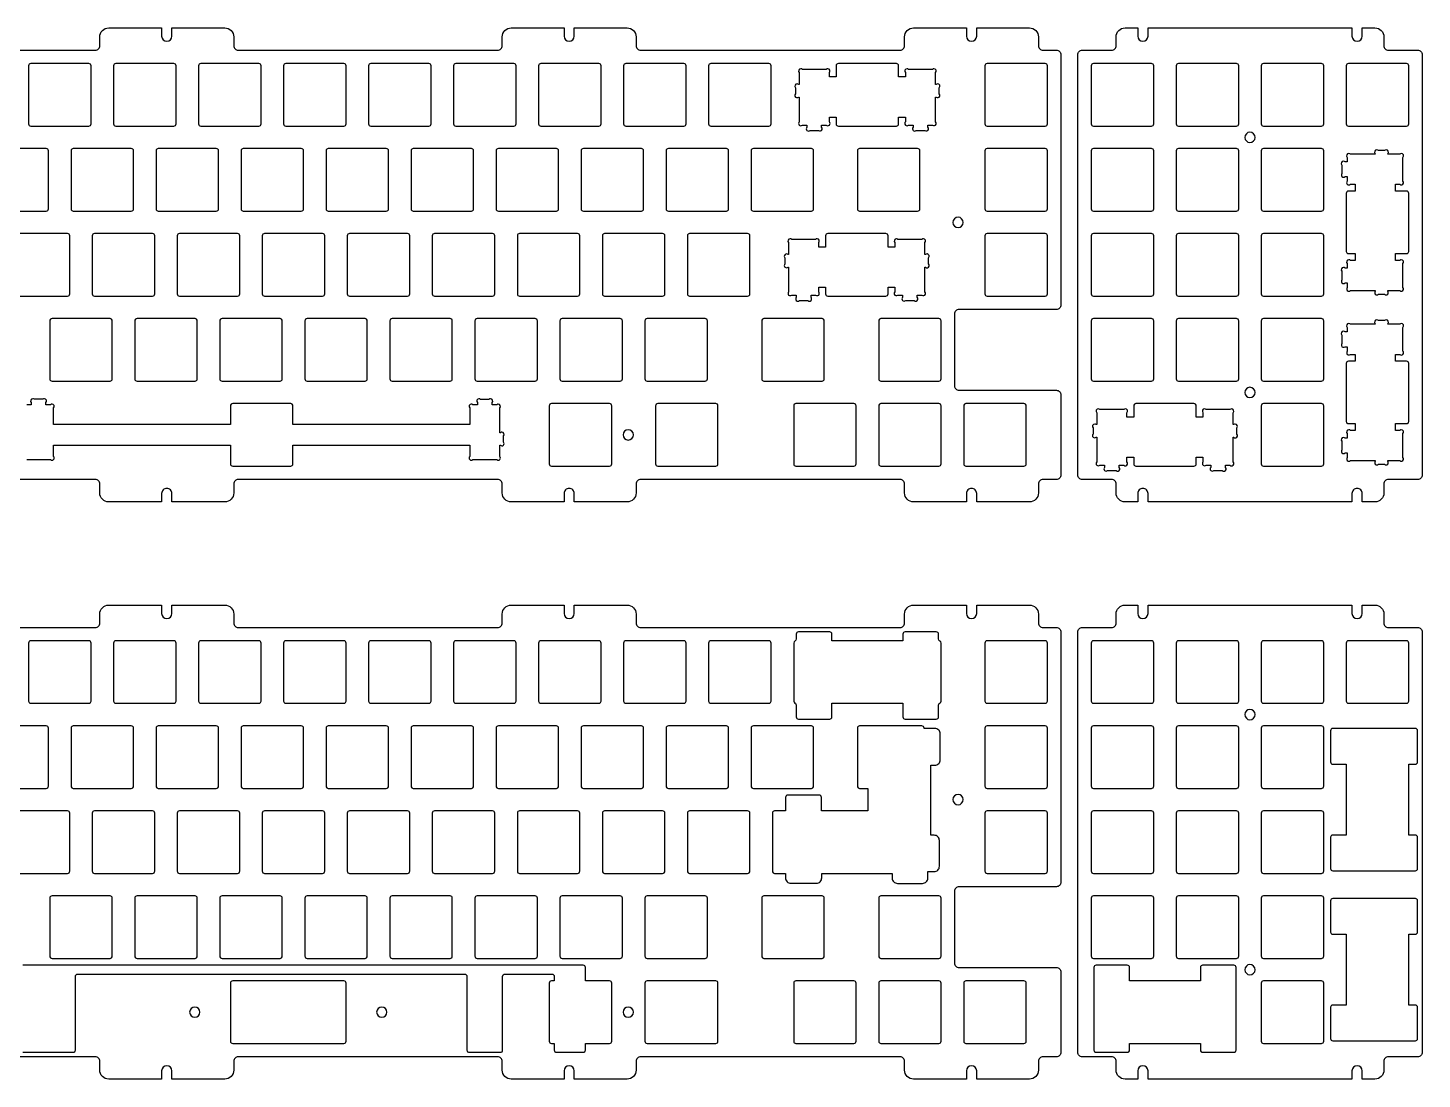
# Model space of a CAD drawing. Header units: millimetres. Extents: x 213 to 733, y 131 to 650.
# Drawn here: x 420.2 to 732.6, y 414.8 to 650.3 of the extents above; entities that cross this region are included whole.
import ezdxf

# ---------------------------------------------------------------- set-up
doc = ezdxf.new("R2010")
doc.units = ezdxf.units.MM

msp = doc.modelspace()

# ---------------------------------------------------------------- linework, layer by layer
at = {"color": 7, "linetype": 'Continuous', "lineweight": 25}
for points in [[(377.11, 645.34), (435.28, 645.34, 0.414214), (436.28, 646.34), (436.28, 648.34, -0.414214), (438.28, 650.34), (450.13, 650.34), (450.13, 648.49, 1), (452.43, 648.49), (452.43, 650.34), (464.28, 650.34, -0.414214), (466.28, 648.34), (466.28, 646.34, 0.414214), (467.28, 645.34), (525.45, 645.34, 0.414214), (526.45, 646.34), (526.45, 648.34, -0.414214), (528.45, 650.34), (540.3, 650.34), (540.3, 648.49, 1), (542.6, 648.49), (542.6, 650.34), (554.45, 650.34, -0.414214), (556.45, 648.34), (556.45, 646.34, 0.414214), (557.45, 645.34), (615.62, 645.34, 0.414214), (616.62, 646.34), (616.62, 648.34, -0.414214), (618.62, 650.34), (630.47, 650.34), (630.47, 648.49, 1), (632.77, 648.49), (632.77, 650.34), (644.62, 650.34, -0.414214), (646.62, 648.34), (646.62, 646.34, 0.414214), (647.62, 645.34), (650.62, 645.34, -0.414214), (651.62, 644.34), (651.62, 588.24, -0.414214), (650.62, 587.24), (628.81, 587.24, 0.414214), (627.81, 586.24), (627.81, 570.14, 0.414214), (628.81, 569.14), (650.62, 569.14, -0.414214), (651.62, 568.14), (651.62, 550.14, -0.414214), (650.62, 549.14), (647.62, 549.14, 0.414214), (646.62, 548.14), (646.62, 546.14, -0.414214), (644.62, 544.14), (632.77, 544.14), (632.77, 545.99, 0.414214), (631.62, 547.14, 0.414214), (630.47, 545.99), (630.47, 544.14), (618.62, 544.14, -0.414214), (616.62, 546.14), (616.62, 548.14, 0.414214), (615.62, 549.14), (557.45, 549.14, 0.414214), (556.45, 548.14), (556.45, 546.14, -0.414214), (554.45, 544.14), (542.6, 544.14), (542.6, 545.99, 0.414214), (541.45, 547.14, 0.414214), (540.3, 545.99), (540.3, 544.14), (528.45, 544.14, -0.414214), (526.45, 546.14), (526.45, 548.14, 0.414214), (525.45, 549.14), (467.28, 549.14, 0.414214), (466.28, 548.14), (466.28, 546.14, -0.414214), (464.28, 544.14), (452.43, 544.14), (452.43, 545.99, 0.414214), (451.28, 547.14, 0.414214), (450.13, 545.99), (450.13, 544.14), (438.28, 544.14, -0.414214), (436.28, 546.14), (436.28, 548.14, 0.414214), (435.28, 549.14), (377.11, 549.14, 0.414214)], [(726.58, 598.24), (726.58, 599.76), (729.08, 599.76, 0.414214), (729.58, 600.26), (729.58, 613.26, 0.414214), (729.08, 613.76), (726.58, 613.76), (726.58, 615.29), (727.56, 615.29, 1), (728.27, 615.99), (728.27, 621.33, 0.668179), (727.92, 622.18, 0.198912), (727.56, 622.04), (724.88, 622.04), (724.88, 622.15, 0.668179), (724.53, 623.01, 0.198912), (724.17, 622.86), (722.79, 622.86, 0.198912), (722.43, 623.01, 0.668179), (722.08, 622.15), (722.08, 622.04), (716.52, 622.04, 0.198912), (716.16, 622.18, 0.668179), (715.81, 621.33), (715.81, 620.31), (715.32, 620.31, 0.198912), (714.97, 620.46, 0.668179), (714.61, 619.6), (714.61, 617.72)], [(714.61, 617.72, 1.000141), (715.32, 617.01), (715.81, 617.01), (715.81, 615.99, 1), (716.52, 615.29), (717.58, 615.29), (717.58, 613.76), (716.08, 613.76, 0.414214), (715.58, 613.26), (715.58, 600.26, 0.414214), (716.08, 599.76), (717.58, 599.76), (717.58, 598.24), (716.52, 598.24, 0.198912), (716.16, 598.38, 0.668179), (715.81, 597.53), (715.81, 596.51), (715.32, 596.51, 0.198912), (714.97, 596.66, 0.668179), (714.61, 595.81), (714.61, 593.92, 1.000141), (715.32, 593.21), (715.81, 593.21), (715.81, 592.19, 1.000141), (716.52, 591.49), (722.08, 591.49), (722.08, 591.37, 1.000099), (722.79, 590.66), (724.17, 590.66, 1.000099), (724.88, 591.37), (724.88, 591.49), (727.56, 591.49, 1.000141), (728.27, 592.19), (728.27, 597.53, 0.668179), (727.92, 598.38, 0.198912), (727.56, 598.24), (726.58, 598.24)], [(722.79, 584.76, 0.198912), (722.43, 584.91, 0.668179), (722.08, 584.05), (722.08, 583.94), (716.52, 583.94, 0.198912), (716.16, 584.08, 0.668179), (715.81, 583.23), (715.81, 582.21), (715.32, 582.21, 0.198912), (714.97, 582.36, 0.668179), (714.61, 581.5), (714.61, 579.62)], [(714.61, 579.62, 1.000141), (715.32, 578.91), (715.81, 578.91), (715.81, 577.89, 1), (716.52, 577.19), (717.58, 577.19), (717.58, 575.66), (716.08, 575.66, 0.414214), (715.58, 575.16), (715.58, 562.16, 0.414214), (716.08, 561.66), (717.58, 561.66), (717.58, 560.14), (716.52, 560.14, 0.198912), (716.16, 560.28, 0.668179), (715.81, 559.43), (715.81, 558.41), (715.32, 558.41, 0.198912), (714.97, 558.56, 0.668179), (714.61, 557.71), (714.61, 555.82, 1.000141), (715.32, 555.11), (715.81, 555.11), (715.81, 554.09, 1.000141), (716.52, 553.39), (722.08, 553.39), (722.08, 553.27, 1.000099), (722.79, 552.56), (724.17, 552.56, 1.000099), (724.88, 553.27), (724.88, 553.39), (727.56, 553.39, 1.000141), (728.27, 554.09), (728.27, 559.43, 0.668179), (727.92, 560.28, 0.198912), (727.56, 560.14), (726.58, 560.14), (726.58, 561.66), (729.08, 561.66, 0.414214), (729.58, 562.16), (729.58, 575.16, 0.414214), (729.08, 575.66), (726.58, 575.66), (726.58, 577.19), (727.56, 577.19, 1), (728.27, 577.89), (728.27, 583.23, 0.668179), (727.92, 584.08, 0.198912), (727.56, 583.94), (724.88, 583.94), (724.88, 584.05, 0.668179), (724.53, 584.91, 0.198912), (724.17, 584.76), (722.79, 584.76)], [(419.89, 553.61), (425.23, 553.61, 1), (425.93, 554.31), (425.93, 556.84), (465.55, 556.84), (465.55, 552.64, 0.414214), (466.05, 552.14), (479.05, 552.14, 0.414214), (479.55, 552.64), (479.55, 556.84), (519.17, 556.84), (519.17, 554.31, 1), (519.87, 553.61), (525.21, 553.61, 1), (525.91, 554.31), (525.91, 556.84), (526.03, 556.84, 1), (526.74, 557.54), (526.74, 558.93, 0.668179), (526.39, 559.78, 0.198912), (526.03, 559.64), (525.91, 559.64), (525.91, 565.2, 0.668179), (525.56, 566.05, 0.198912), (525.21, 565.91), (524.19, 565.91), (524.19, 566.4, 0.668179), (523.84, 567.25, 0.198912), (523.48, 567.1), (521.6, 567.1, 0.198912), (521.24, 567.25, 0.668281), (520.89, 566.4), (520.89, 565.91), (519.87, 565.91, 0.198912), (519.52, 566.05, 0.668179), (519.17, 565.2), (519.17, 561.44), (479.55, 561.44), (479.55, 565.64, 0.414214), (479.05, 566.14), (466.05, 566.14, 0.414214), (465.55, 565.64), (465.55, 561.44), (425.93, 561.44), (425.93, 565.2, 0.668179), (425.58, 566.05, 0.198912), (425.23, 565.91), (424.21, 565.91), (424.21, 566.4, 0.668179), (423.86, 567.25, 0.198912), (423.5, 567.11), (421.62, 567.11, 0.198912), (421.26, 567.25, 0.668281), (420.91, 566.4), (420.91, 565.91), (419.89, 565.91, 0.198912)]]:
    msp.add_lwpolyline(points, format="xyb", dxfattribs=at)
for points in [[(731.58, 645.34, -0.414214), (732.58, 644.34), (732.58, 550.14, -0.414214), (731.58, 549.14), (725.01, 549.14, 0.414214), (724.01, 548.14), (724.01, 546.14, -0.414214), (722.01, 544.14), (719.16, 544.14), (719.16, 545.99, 0.414214), (718.01, 547.14, 0.414214), (716.86, 545.99), (716.86, 544.14), (671.16, 544.14), (671.16, 545.99, 0.414214), (670.01, 547.14, 0.414214), (668.86, 545.99), (668.86, 544.14), (666.01, 544.14, -0.414214), (664.01, 546.14), (664.01, 548.14, 0.414214), (663.01, 549.14), (656.43, 549.14, -0.414214), (655.43, 550.14), (655.43, 644.34, -0.414214), (656.43, 645.34), (663.01, 645.34, 0.414214), (664.01, 646.34), (664.01, 648.34, -0.414214), (666.01, 650.34), (668.86, 650.34), (668.86, 648.49, 1), (671.16, 648.49), (671.16, 650.34), (716.86, 650.34), (716.86, 648.49, 1), (719.16, 648.49), (719.16, 650.34), (722.01, 650.34, -0.414214), (724.01, 648.34), (724.01, 646.34, 0.414214), (725.01, 645.34)], [(420.81, 628.34), (433.81, 628.34, 0.414214), (434.31, 628.84), (434.31, 641.84, 0.414214), (433.81, 642.34), (420.81, 642.34, 0.414214), (420.31, 641.84), (420.31, 628.84, 0.414214)], [(439.86, 628.34), (452.86, 628.34, 0.414214), (453.36, 628.84), (453.36, 641.84, 0.414214), (452.86, 642.34), (439.86, 642.34, 0.414214), (439.36, 641.84), (439.36, 628.84, 0.414214)], [(458.91, 628.34), (471.91, 628.34, 0.414214), (472.41, 628.84), (472.41, 641.84, 0.414214), (471.91, 642.34), (458.91, 642.34, 0.414214), (458.41, 641.84), (458.41, 628.84, 0.414214)], [(477.96, 628.34), (490.96, 628.34, 0.414214), (491.46, 628.84), (491.46, 641.84, 0.414214), (490.96, 642.34), (477.96, 642.34, 0.414214), (477.46, 641.84), (477.46, 628.84, 0.414214)], [(497.01, 628.34), (510.01, 628.34, 0.414214), (510.51, 628.84), (510.51, 641.84, 0.414214), (510.01, 642.34), (497.01, 642.34, 0.414214), (496.51, 641.84), (496.51, 628.84, 0.414214)], [(516.06, 628.34), (529.06, 628.34, 0.414214), (529.56, 628.84), (529.56, 641.84, 0.414214), (529.06, 642.34), (516.06, 642.34, 0.414214), (515.56, 641.84), (515.56, 628.84, 0.414214)], [(535.11, 628.34), (548.11, 628.34, 0.414214), (548.61, 628.84), (548.61, 641.84, 0.414214), (548.11, 642.34), (535.11, 642.34, 0.414214), (534.61, 641.84), (534.61, 628.84, 0.414214)], [(554.16, 628.34), (567.16, 628.34, 0.414214), (567.66, 628.84), (567.66, 641.84, 0.414214), (567.16, 642.34), (554.16, 642.34, 0.414214), (553.66, 641.84), (553.66, 628.84, 0.414214)], [(573.21, 628.34), (586.21, 628.34, 0.414214), (586.71, 628.84), (586.71, 641.84, 0.414214), (586.21, 642.34), (573.21, 642.34, 0.414214), (572.71, 641.84), (572.71, 628.84, 0.414214)], [(593.01, 637.64), (592.89, 637.64, 0.198912), (592.53, 637.78, 0.668179), (592.18, 636.93), (592.18, 635.54, 1), (592.89, 634.84), (593.01, 634.84), (593.01, 629.27, 1), (593.71, 628.57), (594.73, 628.57), (594.73, 628.07, 1), (595.44, 627.37), (597.32, 627.37, 1.000141), (598.03, 628.07), (598.03, 628.57), (599.05, 628.57, 1), (599.76, 629.27), (599.76, 630.34), (601.28, 630.34), (601.28, 628.84, 0.414214), (601.78, 628.34), (614.78, 628.34, 0.414214), (615.28, 628.84), (615.28, 630.34), (616.81, 630.34), (616.81, 629.27, 1), (617.51, 628.57), (618.53, 628.57), (618.53, 628.07, 1), (619.24, 627.37), (621.12, 627.37, 1.000141), (621.83, 628.07), (621.83, 628.57), (622.85, 628.57, 1.000141), (623.56, 629.27), (623.56, 634.84), (623.67, 634.84, 1.000099), (624.38, 635.54), (624.38, 636.93, 0.66825), (624.03, 637.78, 0.198912), (623.67, 637.64), (623.56, 637.64), (623.56, 640.32, 0.668281), (623.2, 641.17, 0.198912), (622.85, 641.03), (617.51, 641.03, 0.198912), (617.16, 641.17, 0.668179), (616.81, 640.32), (616.81, 639.34), (615.28, 639.34), (615.28, 641.84, 0.414214), (614.78, 642.34), (601.78, 642.34, 0.414214), (601.28, 641.84), (601.28, 639.34), (599.76, 639.34), (599.76, 640.32, 0.668179), (599.4, 641.17, 0.198912), (599.05, 641.03), (593.71, 641.03, 0.198912), (593.36, 641.17, 0.668179), (593.01, 640.32)], [(635.12, 628.34), (648.12, 628.34, 0.414214), (648.62, 628.84), (648.62, 641.84, 0.414214), (648.12, 642.34), (635.12, 642.34, 0.414214), (634.62, 641.84), (634.62, 628.84, 0.414214)], [(658.43, 628.84, 0.414214), (658.93, 628.34), (671.93, 628.34, 0.414214), (672.43, 628.84), (672.43, 641.84, 0.414214), (671.93, 642.34), (658.93, 642.34, 0.414214), (658.43, 641.84)], [(677.48, 628.84, 0.414214), (677.98, 628.34), (690.98, 628.34, 0.414214), (691.48, 628.84), (691.48, 641.84, 0.414214), (690.98, 642.34), (677.98, 642.34, 0.414214), (677.48, 641.84)], [(696.53, 628.84, 0.414214), (697.03, 628.34), (710.03, 628.34, 0.414214), (710.53, 628.84), (710.53, 641.84, 0.414214), (710.03, 642.34), (697.03, 642.34, 0.414214), (696.53, 641.84)], [(715.58, 628.84, 0.414214), (716.08, 628.34), (729.08, 628.34, 0.414214), (729.58, 628.84), (729.58, 641.84, 0.414214), (729.08, 642.34), (716.08, 642.34, 0.414214), (715.58, 641.84)], [(694.01, 626.96, 1), (694.01, 624.66, 1)], [(411.28, 609.29), (424.28, 609.29, 0.414214), (424.78, 609.79), (424.78, 622.79, 0.414214), (424.28, 623.29), (411.28, 623.29, 0.414214), (410.78, 622.79), (410.78, 609.79, 0.414214)], [(430.33, 609.29), (443.33, 609.29, 0.414214), (443.83, 609.79), (443.83, 622.79, 0.414214), (443.33, 623.29), (430.33, 623.29, 0.414214), (429.83, 622.79), (429.83, 609.79, 0.414214)], [(449.38, 609.29), (462.38, 609.29, 0.414214), (462.88, 609.79), (462.88, 622.79, 0.414214), (462.38, 623.29), (449.38, 623.29, 0.414214), (448.88, 622.79), (448.88, 609.79, 0.414214)], [(468.43, 609.29), (481.43, 609.29, 0.414214), (481.93, 609.79), (481.93, 622.79, 0.414214), (481.43, 623.29), (468.43, 623.29, 0.414214), (467.93, 622.79), (467.93, 609.79, 0.414214)], [(487.48, 609.29), (500.48, 609.29, 0.414214), (500.98, 609.79), (500.98, 622.79, 0.414214), (500.48, 623.29), (487.48, 623.29, 0.414214), (486.98, 622.79), (486.98, 609.79, 0.414214)], [(506.53, 609.29), (519.53, 609.29, 0.414214), (520.03, 609.79), (520.03, 622.79, 0.414214), (519.53, 623.29), (506.53, 623.29, 0.414214), (506.03, 622.79), (506.03, 609.79, 0.414214)], [(525.58, 609.29), (538.58, 609.29, 0.414214), (539.08, 609.79), (539.08, 622.79, 0.414214), (538.58, 623.29), (525.58, 623.29, 0.414214), (525.08, 622.79), (525.08, 609.79, 0.414214)], [(544.63, 609.29), (557.63, 609.29, 0.414214), (558.13, 609.79), (558.13, 622.79, 0.414214), (557.63, 623.29), (544.63, 623.29, 0.414214), (544.13, 622.79), (544.13, 609.79, 0.414214)], [(563.68, 609.29), (576.68, 609.29, 0.414214), (577.18, 609.79), (577.18, 622.79, 0.414214), (576.68, 623.29), (563.68, 623.29, 0.414214), (563.18, 622.79), (563.18, 609.79, 0.414214)], [(582.73, 609.29), (595.73, 609.29, 0.414214), (596.23, 609.79), (596.23, 622.79, 0.414214), (595.73, 623.29), (582.73, 623.29, 0.414214), (582.23, 622.79), (582.23, 609.79, 0.414214)], [(606.54, 609.29), (619.54, 609.29, 0.414214), (620.04, 609.79), (620.04, 622.79, 0.414214), (619.54, 623.29), (606.54, 623.29, 0.414214), (606.04, 622.79), (606.04, 609.79, 0.414214)], [(635.12, 609.29), (648.12, 609.29, 0.414214), (648.62, 609.79), (648.62, 622.79, 0.414214), (648.12, 623.29), (635.12, 623.29, 0.414214), (634.62, 622.79), (634.62, 609.79, 0.414214)], [(658.43, 609.79, 0.414214), (658.93, 609.29), (671.93, 609.29, 0.414214), (672.43, 609.79), (672.43, 622.79, 0.414214), (671.93, 623.29), (658.93, 623.29, 0.414214), (658.43, 622.79)], [(677.48, 609.79, 0.414214), (677.98, 609.29), (690.98, 609.29, 0.414214), (691.48, 609.79), (691.48, 622.79, 0.414214), (690.98, 623.29), (677.98, 623.29, 0.414214), (677.48, 622.79)], [(696.53, 609.79, 0.414214), (697.03, 609.29), (710.03, 609.29, 0.414214), (710.53, 609.79), (710.53, 622.79, 0.414214), (710.03, 623.29), (697.03, 623.29, 0.414214), (696.53, 622.79)], [(628.59, 607.91, 1), (628.59, 605.61, 1)], [(416.04, 590.24), (429.04, 590.24, 0.414214), (429.54, 590.74), (429.54, 603.74, 0.414214), (429.04, 604.24), (416.04, 604.24, 0.414214), (415.54, 603.74), (415.54, 590.74, 0.414214)], [(435.09, 590.24), (448.09, 590.24, 0.414214), (448.59, 590.74), (448.59, 603.74, 0.414214), (448.09, 604.24), (435.09, 604.24, 0.414214), (434.59, 603.74), (434.59, 590.74, 0.414214)], [(454.14, 590.24), (467.14, 590.24, 0.414214), (467.64, 590.74), (467.64, 603.74, 0.414214), (467.14, 604.24), (454.14, 604.24, 0.414214), (453.64, 603.74), (453.64, 590.74, 0.414214)], [(473.19, 590.24), (486.19, 590.24, 0.414214), (486.69, 590.74), (486.69, 603.74, 0.414214), (486.19, 604.24), (473.19, 604.24, 0.414214), (472.69, 603.74), (472.69, 590.74, 0.414214)], [(492.24, 590.24), (505.24, 590.24, 0.414214), (505.74, 590.74), (505.74, 603.74, 0.414214), (505.24, 604.24), (492.24, 604.24, 0.414214), (491.74, 603.74), (491.74, 590.74, 0.414214)], [(511.29, 590.24), (524.29, 590.24, 0.414214), (524.79, 590.74), (524.79, 603.74, 0.414214), (524.29, 604.24), (511.29, 604.24, 0.414214), (510.79, 603.74), (510.79, 590.74, 0.414214)], [(530.34, 590.24), (543.34, 590.24, 0.414214), (543.84, 590.74), (543.84, 603.74, 0.414214), (543.34, 604.24), (530.34, 604.24, 0.414214), (529.84, 603.74), (529.84, 590.74, 0.414214)], [(549.39, 590.24), (562.39, 590.24, 0.414214), (562.89, 590.74), (562.89, 603.74, 0.414214), (562.39, 604.24), (549.39, 604.24, 0.414214), (548.89, 603.74), (548.89, 590.74, 0.414214)], [(568.44, 590.24), (581.44, 590.24, 0.414214), (581.94, 590.74), (581.94, 603.74, 0.414214), (581.44, 604.24), (568.44, 604.24, 0.414214), (567.94, 603.74), (567.94, 590.74, 0.414214)], [(614.42, 592.24), (614.42, 591.17, 1), (615.13, 590.47), (616.15, 590.47), (616.15, 589.97, 1), (616.86, 589.27), (618.74, 589.27, 1.000141), (619.45, 589.97), (619.45, 590.47), (620.47, 590.47, 1.000141), (621.17, 591.17), (621.17, 596.74), (621.29, 596.74, 1.000099), (622, 597.44), (622, 598.83, 0.66825), (621.65, 599.68, 0.198912), (621.29, 599.54), (621.17, 599.54), (621.17, 602.22, 0.668281), (620.82, 603.07, 0.198912), (620.47, 602.93), (615.13, 602.93, 0.198912), (614.78, 603.07, 0.668179), (614.42, 602.22), (614.42, 601.24), (612.9, 601.24), (612.9, 603.74, 0.414214), (612.4, 604.24), (599.4, 604.24, 0.414214), (598.9, 603.74), (598.9, 601.24), (597.37, 601.24), (597.37, 602.22, 0.668179), (597.02, 603.07, 0.198912), (596.67, 602.93), (591.33, 602.93, 0.198912), (590.98, 603.07, 0.668179), (590.62, 602.22), (590.62, 599.54), (590.51, 599.54, 0.198912), (590.15, 599.68, 0.668179), (589.8, 598.83), (589.8, 597.44, 1), (590.51, 596.74), (590.62, 596.74), (590.62, 591.17, 1), (591.33, 590.47), (592.35, 590.47), (592.35, 589.97, 1), (593.06, 589.27), (594.94, 589.27, 1.000141), (595.65, 589.97), (595.65, 590.47), (596.67, 590.47, 1), (597.37, 591.17), (597.37, 592.24), (598.9, 592.24), (598.9, 590.74, 0.414214), (599.4, 590.24), (612.4, 590.24, 0.414214), (612.9, 590.74), (612.9, 592.24)], [(635.12, 590.24), (648.12, 590.24, 0.414214), (648.62, 590.74), (648.62, 603.74, 0.414214), (648.12, 604.24), (635.12, 604.24, 0.414214), (634.62, 603.74), (634.62, 590.74, 0.414214)], [(658.93, 590.24), (671.93, 590.24, 0.414214), (672.43, 590.74), (672.43, 603.74, 0.414214), (671.93, 604.24), (658.93, 604.24, 0.414214), (658.43, 603.74), (658.43, 590.74, 0.414214)], [(677.48, 590.74, 0.414214), (677.98, 590.24), (690.98, 590.24, 0.414214), (691.48, 590.74), (691.48, 603.74, 0.414214), (690.98, 604.24), (677.98, 604.24, 0.414214), (677.48, 603.74)], [(696.53, 590.74, 0.414214), (697.03, 590.24), (710.03, 590.24, 0.414214), (710.53, 590.74), (710.53, 603.74, 0.414214), (710.03, 604.24), (697.03, 604.24, 0.414214), (696.53, 603.74)], [(425.57, 571.19), (438.57, 571.19, 0.414214), (439.07, 571.69), (439.07, 584.69, 0.414214), (438.57, 585.19), (425.57, 585.19, 0.414214), (425.07, 584.69), (425.07, 571.69, 0.414214)], [(444.62, 571.19), (457.62, 571.19, 0.414214), (458.12, 571.69), (458.12, 584.69, 0.414214), (457.62, 585.19), (444.62, 585.19, 0.414214), (444.12, 584.69), (444.12, 571.69, 0.414214)], [(463.67, 571.19), (476.67, 571.19, 0.414214), (477.17, 571.69), (477.17, 584.69, 0.414214), (476.67, 585.19), (463.67, 585.19, 0.414214), (463.17, 584.69), (463.17, 571.69, 0.414214)], [(482.72, 571.19), (495.72, 571.19, 0.414214), (496.22, 571.69), (496.22, 584.69, 0.414214), (495.72, 585.19), (482.72, 585.19, 0.414214), (482.22, 584.69), (482.22, 571.69, 0.414214)], [(501.77, 571.19), (514.77, 571.19, 0.414214), (515.27, 571.69), (515.27, 584.69, 0.414214), (514.77, 585.19), (501.77, 585.19, 0.414214), (501.27, 584.69), (501.27, 571.69, 0.414214)], [(520.82, 571.19), (533.82, 571.19, 0.414214), (534.32, 571.69), (534.32, 584.69, 0.414214), (533.82, 585.19), (520.82, 585.19, 0.414214), (520.32, 584.69), (520.32, 571.69, 0.414214)], [(539.87, 571.19), (552.87, 571.19, 0.414214), (553.37, 571.69), (553.37, 584.69, 0.414214), (552.87, 585.19), (539.87, 585.19, 0.414214), (539.37, 584.69), (539.37, 571.69, 0.414214)], [(558.92, 571.19), (571.92, 571.19, 0.414214), (572.42, 571.69), (572.42, 584.69, 0.414214), (571.92, 585.19), (558.92, 585.19, 0.414214), (558.42, 584.69), (558.42, 571.69, 0.414214)], [(585.11, 571.19), (598.11, 571.19, 0.414214), (598.61, 571.69), (598.61, 584.69, 0.414214), (598.11, 585.19), (585.11, 585.19, 0.414214), (584.61, 584.69), (584.61, 571.69, 0.414214)], [(611.31, 571.19), (624.31, 571.19, 0.414214), (624.81, 571.69), (624.81, 584.69, 0.414214), (624.31, 585.19), (611.31, 585.19, 0.414214), (610.81, 584.69), (610.81, 571.69, 0.414214)], [(658.43, 571.69, 0.414214), (658.93, 571.19), (671.93, 571.19, 0.414214), (672.43, 571.69), (672.43, 584.69, 0.414214), (671.93, 585.19), (658.93, 585.19, 0.414214), (658.43, 584.69)], [(677.48, 571.69, 0.414214), (677.98, 571.19), (690.98, 571.19, 0.414214), (691.48, 571.69), (691.48, 584.69, 0.414214), (690.98, 585.19), (677.98, 585.19, 0.414214), (677.48, 584.69)], [(696.53, 571.69, 0.414214), (697.03, 571.19), (710.03, 571.19, 0.414214), (710.53, 571.69), (710.53, 584.69, 0.414214), (710.03, 585.19), (697.03, 585.19, 0.414214), (696.53, 584.69)], [(694.01, 569.81, 1), (694.01, 567.51, 1)], [(537.49, 552.14), (550.49, 552.14, 0.414214), (550.99, 552.64), (550.99, 565.64, 0.414214), (550.49, 566.14), (537.49, 566.14, 0.414214), (536.99, 565.64), (536.99, 552.64, 0.414214)], [(561.3, 552.14), (574.3, 552.14, 0.414214), (574.8, 552.64), (574.8, 565.64, 0.414214), (574.3, 566.14), (561.3, 566.14, 0.414214), (560.8, 565.64), (560.8, 552.64, 0.414214)], [(592.26, 552.14), (605.26, 552.14, 0.414214), (605.76, 552.64), (605.76, 565.64, 0.414214), (605.26, 566.14), (592.26, 566.14, 0.414214), (591.76, 565.64), (591.76, 552.64, 0.414214)], [(611.31, 552.14), (624.31, 552.14, 0.414214), (624.81, 552.64), (624.81, 565.64, 0.414214), (624.31, 566.14), (611.31, 566.14, 0.414214), (610.81, 565.64), (610.81, 552.64, 0.414214)], [(630.36, 552.14), (643.36, 552.14, 0.414214), (643.86, 552.64), (643.86, 565.64, 0.414214), (643.36, 566.14), (630.36, 566.14, 0.414214), (629.86, 565.64), (629.86, 552.64, 0.414214)], [(660.39, 564.83, 0.198912), (660.03, 564.97, 0.668179), (659.68, 564.12), (659.68, 561.44), (659.56, 561.44, 0.198912), (659.21, 561.58, 0.668179), (658.86, 560.73), (658.86, 559.34, 1), (659.56, 558.64), (659.68, 558.64), (659.68, 553.07, 1), (660.39, 552.37), (661.41, 552.37), (661.41, 551.87, 1), (662.11, 551.17), (664, 551.17, 1.000141), (664.7, 551.87), (664.7, 552.37), (665.72, 552.37, 1), (666.43, 553.07), (666.43, 554.14), (667.96, 554.14), (667.96, 552.64, 0.414214), (668.46, 552.14), (681.46, 552.14, 0.414214), (681.96, 552.64), (681.96, 554.14), (683.48, 554.14), (683.48, 553.07, 1), (684.19, 552.37), (685.2, 552.37), (685.2, 551.87, 1), (685.91, 551.17), (687.8, 551.17, 1.000141), (688.51, 551.87), (688.51, 552.37), (689.52, 552.37, 1.000141), (690.23, 553.07), (690.23, 558.64), (690.35, 558.64, 1.000099), (691.06, 559.34), (691.06, 560.73, 0.66825), (690.7, 561.58, 0.198912), (690.35, 561.44), (690.23, 561.44), (690.23, 564.12, 0.668281), (689.88, 564.97, 0.198912), (689.52, 564.83), (684.19, 564.83, 0.198912), (683.83, 564.97, 0.668179), (683.48, 564.12), (683.48, 563.14), (681.96, 563.14), (681.96, 565.64, 0.414214), (681.46, 566.14), (668.46, 566.14, 0.414214), (667.96, 565.64), (667.96, 563.14), (666.43, 563.14), (666.43, 564.12, 0.668179), (666.08, 564.97, 0.198912), (665.72, 564.83)], [(696.53, 552.64, 0.414214), (697.03, 552.14), (710.03, 552.14, 0.414214), (710.53, 552.64), (710.53, 565.64, 0.414214), (710.03, 566.14), (697.03, 566.14, 0.414214), (696.53, 565.64)], [(554.7, 557.99, 1), (554.7, 560.29, 1)]]:
    msp.add_lwpolyline(points, format="xyb", close=True, dxfattribs=at)
at = {"color": 1, "linetype": 'Continuous', "lineweight": 25}
for points in [[(377.11, 516), (435.28, 516, 0.414214), (436.28, 517), (436.28, 519, -0.414214), (438.28, 521), (450.13, 521), (450.13, 519.15, 1), (452.43, 519.15), (452.43, 521), (464.28, 521, -0.414214), (466.28, 519), (466.28, 517, 0.414214), (467.28, 516), (525.45, 516, 0.414214), (526.45, 517), (526.45, 519, -0.414214), (528.45, 521), (540.3, 521), (540.3, 519.15, 1), (542.6, 519.15), (542.6, 521), (554.45, 521, -0.414214), (556.45, 519), (556.45, 517, 0.414214), (557.45, 516), (615.62, 516, 0.414214), (616.62, 517), (616.62, 519, -0.414214), (618.62, 521), (630.47, 521), (630.47, 519.15, 1), (632.77, 519.15), (632.77, 521), (644.62, 521, -0.414214), (646.62, 519), (646.62, 517, 0.414214), (647.62, 516), (650.62, 516, -0.414214), (651.62, 515), (651.62, 458.9, -0.414214), (650.62, 457.9), (628.81, 457.9, 0.414214), (627.81, 456.9), (627.81, 440.8, 0.414214), (628.81, 439.8), (650.62, 439.8, -0.414214), (651.62, 438.8), (651.62, 420.8, -0.414214), (650.62, 419.8), (647.62, 419.8, 0.414214), (646.62, 418.8), (646.62, 416.8, -0.414214), (644.62, 414.8), (632.77, 414.8), (632.77, 416.65, 1), (630.47, 416.65), (630.47, 414.8), (618.62, 414.8, -0.414214), (616.62, 416.8), (616.62, 418.8, 0.414214), (615.62, 419.8), (557.45, 419.8, 0.414214), (556.45, 418.8), (556.45, 416.8, -0.414214), (554.45, 414.8), (542.6, 414.8), (542.6, 416.65, 1), (540.3, 416.65), (540.3, 414.8), (528.45, 414.8, -0.414214), (526.45, 416.8), (526.45, 418.8, 0.414214), (525.45, 419.8), (467.28, 419.8, 0.414214), (466.28, 418.8), (466.28, 416.8, -0.414214), (464.28, 414.8), (452.43, 414.8), (452.43, 416.65, 1), (450.13, 416.65), (450.13, 414.8), (438.28, 414.8, -0.414214), (436.28, 416.8), (436.28, 418.8, 0.414214), (435.28, 419.8), (377.11, 419.8, 0.414214)], [(419.05, 420.8), (430.31, 420.8, 0.414214), (430.81, 421.3), (430.81, 437.82, -0.414214), (431.31, 438.32), (518.05, 438.32, -0.414214), (518.55, 437.82), (518.55, 421.3, 0.414214), (519.05, 420.8), (526.05, 420.8, 0.414214), (526.55, 421.3), (526.55, 437.82, -0.414214), (527.05, 438.32), (537.61, 438.32, -0.414214), (538.11, 437.82), (538.11, 436.8), (537.49, 436.8, 0.414214), (536.99, 436.3), (536.99, 423.3, 0.414214), (537.49, 422.8), (538.11, 422.8), (538.11, 421.3, 0.414214), (538.61, 420.8), (544.61, 420.8, 0.414214), (545.11, 421.3), (545.11, 422.8), (550.49, 422.8, 0.414214), (550.99, 423.3), (550.99, 436.3, 0.414214), (550.49, 436.8), (545.11, 436.8), (545.11, 439.82, 0.414214), (544.61, 440.32), (419.05, 440.32, 0.414214)]]:
    msp.add_lwpolyline(points, format="xyb", dxfattribs=at)
for points in [[(719.16, 521), (722.01, 521, -0.414214), (724.01, 519), (724.01, 517, 0.414214), (725.01, 516), (731.58, 516, -0.414214), (732.58, 515), (732.58, 420.8, -0.414214), (731.58, 419.8), (725.01, 419.8, 0.414214), (724.01, 418.8), (724.01, 416.8, -0.414214), (722.01, 414.8), (719.16, 414.8), (719.16, 416.65, 1), (716.86, 416.65), (716.86, 414.8), (671.16, 414.8), (671.16, 416.65, 1), (668.86, 416.65), (668.86, 414.8), (666.01, 414.8, -0.414214), (664.01, 416.8), (664.01, 418.8, 0.414214), (663.01, 419.8), (656.43, 419.8, -0.414214), (655.43, 420.8), (655.43, 515, -0.414214), (656.43, 516), (663.01, 516, 0.414214), (664.01, 517), (664.01, 519, -0.414214), (666.01, 521), (668.86, 521), (668.86, 519.15, 1), (671.16, 519.15), (671.16, 521), (716.86, 521), (716.86, 519.15, 1), (719.16, 519.15)], [(433.81, 499, 0.414214), (434.31, 499.5), (434.31, 512.5, 0.414214), (433.81, 513), (420.81, 513, 0.414214), (420.31, 512.5), (420.31, 499.5, 0.414214), (420.81, 499)], [(452.86, 499, 0.414214), (453.36, 499.5), (453.36, 512.5, 0.414214), (452.86, 513), (439.86, 513, 0.414214), (439.36, 512.5), (439.36, 499.5, 0.414214), (439.86, 499)], [(471.91, 499, 0.414214), (472.41, 499.5), (472.41, 512.5, 0.414214), (471.91, 513), (458.91, 513, 0.414214), (458.41, 512.5), (458.41, 499.5, 0.414214), (458.91, 499)], [(490.96, 499, 0.414214), (491.46, 499.5), (491.46, 512.5, 0.414214), (490.96, 513), (477.96, 513, 0.414214), (477.46, 512.5), (477.46, 499.5, 0.414214), (477.96, 499)], [(510.01, 499, 0.414214), (510.51, 499.5), (510.51, 512.5, 0.414214), (510.01, 513), (497.01, 513, 0.414214), (496.51, 512.5), (496.51, 499.5, 0.414214), (497.01, 499)], [(529.06, 499, 0.414214), (529.56, 499.5), (529.56, 512.5, 0.414214), (529.06, 513), (516.06, 513, 0.414214), (515.56, 512.5), (515.56, 499.5, 0.414214), (516.06, 499)], [(548.11, 499, 0.414214), (548.61, 499.5), (548.61, 512.5, 0.414214), (548.11, 513), (535.11, 513, 0.414214), (534.61, 512.5), (534.61, 499.5, 0.414214), (535.11, 499)], [(567.16, 499, 0.414214), (567.66, 499.5), (567.66, 512.5, 0.414214), (567.16, 513), (554.16, 513, 0.414214), (553.66, 512.5), (553.66, 499.5, 0.414214), (554.16, 499)], [(586.21, 499, 0.414214), (586.71, 499.5), (586.71, 512.5, 0.414214), (586.21, 513), (573.21, 513, 0.414214), (572.71, 512.5), (572.71, 499.5, 0.414214), (573.21, 499)], [(600.34, 513), (600.34, 514.5, 0.414214), (599.84, 515), (592.84, 515, 0.414214), (592.34, 514.5), (592.34, 513.41, -0.294347), (592.05, 512.95, 0.294347), (591.76, 512.5), (591.76, 499.5, 0.294347), (592.05, 499.04, -0.294347), (592.34, 498.59), (592.34, 495.97, 0.414214), (592.84, 495.47), (599.84, 495.47, 0.414214), (600.34, 495.97), (600.34, 499), (616.22, 499), (616.22, 495.97, 0.414214), (616.72, 495.47), (623.72, 495.47, 0.414214), (624.22, 495.97), (624.22, 498.59, -0.294347), (624.51, 499.04, 0.294347), (624.81, 499.5), (624.81, 512.5, 0.294347), (624.51, 512.95, -0.294347), (624.22, 513.41), (624.22, 514.5, 0.414214), (623.72, 515), (616.72, 515, 0.414214), (616.22, 514.5), (616.22, 513)], [(648.12, 499, 0.414214), (648.62, 499.5), (648.62, 512.5, 0.414214), (648.12, 513), (635.12, 513, 0.414214), (634.62, 512.5), (634.62, 499.5, 0.414214), (635.12, 499)], [(671.93, 499, 0.414214), (672.43, 499.5), (672.43, 512.5, 0.414214), (671.93, 513), (658.93, 513, 0.414214), (658.43, 512.5), (658.43, 499.5, 0.414214), (658.93, 499)], [(690.98, 499, 0.414214), (691.48, 499.5), (691.48, 512.5, 0.414214), (690.98, 513), (677.98, 513, 0.414214), (677.48, 512.5), (677.48, 499.5, 0.414214), (677.98, 499)], [(710.03, 499, 0.414214), (710.53, 499.5), (710.53, 512.5, 0.414214), (710.03, 513), (697.03, 513, 0.414214), (696.53, 512.5), (696.53, 499.5, 0.414214), (697.03, 499)], [(729.08, 499, 0.414214), (729.58, 499.5), (729.58, 512.5, 0.414214), (729.08, 513), (716.08, 513, 0.414214), (715.58, 512.5), (715.58, 499.5, 0.414214), (716.08, 499)], [(692.86, 496.47, 1), (695.16, 496.47, 1)], [(424.28, 479.95, 0.414214), (424.78, 480.45), (424.78, 493.45, 0.414214), (424.28, 493.95), (411.28, 493.95, 0.414214), (410.78, 493.45), (410.78, 480.45, 0.414214), (411.28, 479.95)], [(443.33, 479.95, 0.414214), (443.83, 480.45), (443.83, 493.45, 0.414214), (443.33, 493.95), (430.33, 493.95, 0.414214), (429.83, 493.45), (429.83, 480.45, 0.414214), (430.33, 479.95)], [(462.38, 479.95, 0.414214), (462.88, 480.45), (462.88, 493.45, 0.414214), (462.38, 493.95), (449.38, 493.95, 0.414214), (448.88, 493.45), (448.88, 480.45, 0.414214), (449.38, 479.95)], [(481.43, 479.95, 0.414214), (481.93, 480.45), (481.93, 493.45, 0.414214), (481.43, 493.95), (468.43, 493.95, 0.414214), (467.93, 493.45), (467.93, 480.45, 0.414214), (468.43, 479.95)], [(500.48, 479.95, 0.414214), (500.98, 480.45), (500.98, 493.45, 0.414214), (500.48, 493.95), (487.48, 493.95, 0.414214), (486.98, 493.45), (486.98, 480.45, 0.414214), (487.48, 479.95)], [(519.53, 479.95, 0.414214), (520.03, 480.45), (520.03, 493.45, 0.414214), (519.53, 493.95), (506.53, 493.95, 0.414214), (506.03, 493.45), (506.03, 480.45, 0.414214), (506.53, 479.95)], [(538.58, 479.95, 0.414214), (539.08, 480.45), (539.08, 493.45, 0.414214), (538.58, 493.95), (525.58, 493.95, 0.414214), (525.08, 493.45), (525.08, 480.45, 0.414214), (525.58, 479.95)], [(557.63, 479.95, 0.414214), (558.13, 480.45), (558.13, 493.45, 0.414214), (557.63, 493.95), (544.63, 493.95, 0.414214), (544.13, 493.45), (544.13, 480.45, 0.414214), (544.63, 479.95)], [(576.68, 479.95, 0.414214), (577.18, 480.45), (577.18, 493.45, 0.414214), (576.68, 493.95), (563.68, 493.95, 0.414214), (563.18, 493.45), (563.18, 480.45, 0.414214), (563.68, 479.95)], [(595.73, 479.95, 0.414214), (596.23, 480.45), (596.23, 493.45, 0.414214), (595.73, 493.95), (582.73, 493.95, 0.414214), (582.23, 493.45), (582.23, 480.45, 0.414214), (582.73, 479.95)], [(624.61, 492.15, 0.414214), (623.41, 493.35), (620.97, 493.35), (620.97, 493.45, 0.414214), (620.47, 493.95), (606.54, 493.95, 0.414214), (606.04, 493.45), (606.04, 480.45, 0.414214), (606.54, 479.95), (608.37, 479.95), (608.37, 474.9), (597.96, 474.9), (597.96, 477.92, 0.414214), (597.46, 478.42), (590.43, 478.42, 0.414214), (589.93, 477.92), (589.93, 474.9), (587.49, 474.9, 0.414214), (586.99, 474.4), (586.99, 461.4, 0.414214), (587.49, 460.9), (589.93, 460.9), (589.93, 459.88, 0.414214), (591.13, 458.68), (596.85, 458.68, 0.414214), (598.05, 459.88), (598.05, 460.9), (613.83, 460.9), (613.83, 459.85, 0.414214), (615.03, 458.65), (620.63, 458.65, 0.414214), (621.83, 459.85), (621.83, 461.28), (623.22, 461.28, 0.414214), (624.42, 462.48), (624.42, 468.24, 0.414214), (623.22, 469.44), (622.5, 469.44), (622.5, 485.13), (623.41, 485.13, 0.414214), (624.61, 486.33)], [(648.12, 479.95, 0.414214), (648.62, 480.45), (648.62, 493.45, 0.414214), (648.12, 493.95), (635.12, 493.95, 0.414214), (634.62, 493.45), (634.62, 480.45, 0.414214), (635.12, 479.95)], [(671.93, 479.95, 0.414214), (672.43, 480.45), (672.43, 493.45, 0.414214), (671.93, 493.95), (658.93, 493.95, 0.414214), (658.43, 493.45), (658.43, 480.45, 0.414214), (658.93, 479.95)], [(690.98, 479.95, 0.414214), (691.48, 480.45), (691.48, 493.45, 0.414214), (690.98, 493.95), (677.98, 493.95, 0.414214), (677.48, 493.45), (677.48, 480.45, 0.414214), (677.98, 479.95)], [(710.03, 479.95, 0.414214), (710.53, 480.45), (710.53, 493.45, 0.414214), (710.03, 493.95), (697.03, 493.95, 0.414214), (696.53, 493.45), (696.53, 480.45, 0.414214), (697.03, 479.95)], [(715.58, 485.36), (715.58, 469.49), (712.56, 469.49, 0.414214), (712.06, 468.99), (712.06, 461.99, 0.414214), (712.56, 461.49), (731.08, 461.49, 0.414214), (731.58, 461.99), (731.58, 468.99, 0.414214), (731.08, 469.49), (729.58, 469.49), (729.58, 485.36), (731.08, 485.36, 0.414214), (731.58, 485.86), (731.58, 492.86, 0.414214), (731.08, 493.36), (712.56, 493.36, 0.414214), (712.06, 492.86), (712.06, 485.86, 0.414214), (712.56, 485.36)], [(627.44, 477.42, 1), (629.74, 477.42, 1)], [(429.04, 460.9, 0.414214), (429.54, 461.4), (429.54, 474.4, 0.414214), (429.04, 474.9), (416.04, 474.9, 0.414214), (415.54, 474.4), (415.54, 461.4, 0.414214), (416.04, 460.9)], [(448.09, 460.9, 0.414214), (448.59, 461.4), (448.59, 474.4, 0.414214), (448.09, 474.9), (435.09, 474.9, 0.414214), (434.59, 474.4), (434.59, 461.4, 0.414214), (435.09, 460.9)], [(467.14, 460.9, 0.414214), (467.64, 461.4), (467.64, 474.4, 0.414214), (467.14, 474.9), (454.14, 474.9, 0.414214), (453.64, 474.4), (453.64, 461.4, 0.414214), (454.14, 460.9)], [(486.19, 460.9, 0.414214), (486.69, 461.4), (486.69, 474.4, 0.414214), (486.19, 474.9), (473.19, 474.9, 0.414214), (472.69, 474.4), (472.69, 461.4, 0.414214), (473.19, 460.9)], [(505.24, 460.9, 0.414214), (505.74, 461.4), (505.74, 474.4, 0.414214), (505.24, 474.9), (492.24, 474.9, 0.414214), (491.74, 474.4), (491.74, 461.4, 0.414214), (492.24, 460.9)], [(524.29, 460.9, 0.414214), (524.79, 461.4), (524.79, 474.4, 0.414214), (524.29, 474.9), (511.29, 474.9, 0.414214), (510.79, 474.4), (510.79, 461.4, 0.414214), (511.29, 460.9)], [(543.34, 460.9, 0.414214), (543.84, 461.4), (543.84, 474.4, 0.414214), (543.34, 474.9), (530.34, 474.9, 0.414214), (529.84, 474.4), (529.84, 461.4, 0.414214), (530.34, 460.9)], [(562.39, 460.9, 0.414214), (562.89, 461.4), (562.89, 474.4, 0.414214), (562.39, 474.9), (549.39, 474.9, 0.414214), (548.89, 474.4), (548.89, 461.4, 0.414214), (549.39, 460.9)], [(581.44, 460.9, 0.414214), (581.94, 461.4), (581.94, 474.4, 0.414214), (581.44, 474.9), (568.44, 474.9, 0.414214), (567.94, 474.4), (567.94, 461.4, 0.414214), (568.44, 460.9)], [(648.12, 460.9, 0.414214), (648.62, 461.4), (648.62, 474.4, 0.414214), (648.12, 474.9), (635.12, 474.9, 0.414214), (634.62, 474.4), (634.62, 461.4, 0.414214), (635.12, 460.9)], [(671.93, 460.9, 0.414214), (672.43, 461.4), (672.43, 474.4, 0.414214), (671.93, 474.9), (658.93, 474.9, 0.414214), (658.43, 474.4), (658.43, 461.4, 0.414214), (658.93, 460.9)], [(690.98, 460.9, 0.414214), (691.48, 461.4), (691.48, 474.4, 0.414214), (690.98, 474.9), (677.98, 474.9, 0.414214), (677.48, 474.4), (677.48, 461.4, 0.414214), (677.98, 460.9)], [(710.03, 460.9, 0.414214), (710.53, 461.4), (710.53, 474.4, 0.414214), (710.03, 474.9), (697.03, 474.9, 0.414214), (696.53, 474.4), (696.53, 461.4, 0.414214), (697.03, 460.9)], [(438.57, 441.85, 0.414214), (439.07, 442.35), (439.07, 455.35, 0.414214), (438.57, 455.85), (425.57, 455.85, 0.414214), (425.07, 455.35), (425.07, 442.35, 0.414214), (425.57, 441.85)], [(457.62, 441.85, 0.414214), (458.12, 442.35), (458.12, 455.35, 0.414214), (457.62, 455.85), (444.62, 455.85, 0.414214), (444.12, 455.35), (444.12, 442.35, 0.414214), (444.62, 441.85)], [(476.67, 441.85, 0.414214), (477.17, 442.35), (477.17, 455.35, 0.414214), (476.67, 455.85), (463.67, 455.85, 0.414214), (463.17, 455.35), (463.17, 442.35, 0.414214), (463.67, 441.85)], [(495.72, 441.85, 0.414214), (496.22, 442.35), (496.22, 455.35, 0.414214), (495.72, 455.85), (482.72, 455.85, 0.414214), (482.22, 455.35), (482.22, 442.35, 0.414214), (482.72, 441.85)], [(501.27, 442.35, 0.414214), (501.77, 441.85), (514.77, 441.85, 0.414214), (515.27, 442.35), (515.27, 455.35, 0.414214), (514.77, 455.85), (501.77, 455.85, 0.414214), (501.27, 455.35)], [(533.82, 441.85, 0.414214), (534.32, 442.35), (534.32, 455.35, 0.414214), (533.82, 455.85), (520.82, 455.85, 0.414214), (520.32, 455.35), (520.32, 442.35, 0.414214), (520.82, 441.85)], [(552.87, 441.85, 0.414214), (553.37, 442.35), (553.37, 455.35, 0.414214), (552.87, 455.85), (539.87, 455.85, 0.414214), (539.37, 455.35), (539.37, 442.35, 0.414214), (539.87, 441.85)], [(571.92, 441.85, 0.414214), (572.42, 442.35), (572.42, 455.35, 0.414214), (571.92, 455.85), (558.92, 455.85, 0.414214), (558.42, 455.35), (558.42, 442.35, 0.414214), (558.92, 441.85)], [(598.11, 441.85, 0.414214), (598.61, 442.35), (598.61, 455.35, 0.414214), (598.11, 455.85), (585.11, 455.85, 0.414214), (584.61, 455.35), (584.61, 442.35, 0.414214), (585.11, 441.85)], [(624.31, 441.85, 0.414214), (624.81, 442.35), (624.81, 455.35, 0.414214), (624.31, 455.85), (611.31, 455.85, 0.414214), (610.81, 455.35), (610.81, 442.35, 0.414214), (611.31, 441.85)], [(671.93, 441.85, 0.414214), (672.43, 442.35), (672.43, 455.35, 0.414214), (671.93, 455.85), (658.93, 455.85, 0.414214), (658.43, 455.35), (658.43, 442.35, 0.414214), (658.93, 441.85)], [(690.98, 441.85, 0.414214), (691.48, 442.35), (691.48, 455.35, 0.414214), (690.98, 455.85), (677.98, 455.85, 0.414214), (677.48, 455.35), (677.48, 442.35, 0.414214), (677.98, 441.85)], [(710.03, 441.85, 0.414214), (710.53, 442.35), (710.53, 455.35, 0.414214), (710.03, 455.85), (697.03, 455.85, 0.414214), (696.53, 455.35), (696.53, 442.35, 0.414214), (697.03, 441.85)], [(715.58, 447.26), (715.58, 431.39), (712.56, 431.39, 0.414214), (712.06, 430.89), (712.06, 423.89, 0.414214), (712.56, 423.39), (731.08, 423.39, 0.414214), (731.58, 423.89), (731.58, 430.89, 0.414214), (731.08, 431.39), (729.58, 431.39), (729.58, 447.26), (731.08, 447.26, 0.414214), (731.58, 447.76), (731.58, 454.76, 0.414214), (731.08, 455.26), (712.56, 455.26, 0.414214), (712.06, 454.76), (712.06, 447.76, 0.414214), (712.56, 447.26)], [(667.02, 422.8), (682.89, 422.8), (682.89, 421.3, 0.414214), (683.39, 420.8), (690.39, 420.8, 0.414214), (690.89, 421.3), (690.89, 439.82, 0.414214), (690.39, 440.32), (683.39, 440.32, 0.414214), (682.89, 439.82), (682.89, 436.8), (667.02, 436.8), (667.02, 439.82, 0.414214), (666.52, 440.32), (659.52, 440.32, 0.414214), (659.02, 439.82), (659.02, 421.3, 0.414214), (659.52, 420.8), (666.52, 420.8, 0.414214), (667.02, 421.3)], [(692.86, 439.32, 1), (695.16, 439.32, 1)], [(466.05, 436.8, 0.414214), (465.55, 436.3), (465.55, 423.3, 0.414214), (466.05, 422.8), (490.96, 422.8, 0.414214), (491.46, 423.3), (491.46, 436.3, 0.414214), (490.96, 436.8)], [(558.92, 436.8, 0.414214), (558.42, 436.3), (558.42, 423.3, 0.414214), (558.92, 422.8), (574.3, 422.8, 0.414214), (574.8, 423.3), (574.8, 436.3, 0.414214), (574.3, 436.8)], [(605.26, 422.8, 0.414214), (605.76, 423.3), (605.76, 436.3, 0.414214), (605.26, 436.8), (592.26, 436.8, 0.414214), (591.76, 436.3), (591.76, 423.3, 0.414214), (592.26, 422.8)], [(624.31, 422.8, 0.414214), (624.81, 423.3), (624.81, 436.3, 0.414214), (624.31, 436.8), (611.31, 436.8, 0.414214), (610.81, 436.3), (610.81, 423.3, 0.414214), (611.31, 422.8)], [(643.36, 422.8, 0.414214), (643.86, 423.3), (643.86, 436.3, 0.414214), (643.36, 436.8), (630.36, 436.8, 0.414214), (629.86, 436.3), (629.86, 423.3, 0.414214), (630.36, 422.8)], [(710.03, 422.8, 0.414214), (710.53, 423.3), (710.53, 436.3, 0.414214), (710.03, 436.8), (697.03, 436.8, 0.414214), (696.53, 436.3), (696.53, 423.3, 0.414214), (697.03, 422.8)], [(456.4, 429.8, 1), (458.7, 429.8, 1)], [(498.31, 429.8, 1), (500.61, 429.8, 1)], [(553.55, 429.8, 1), (555.85, 429.8, 1)]]:
    msp.add_lwpolyline(points, format="xyb", close=True, dxfattribs=at)

doc.saveas('drawing.dxf')
